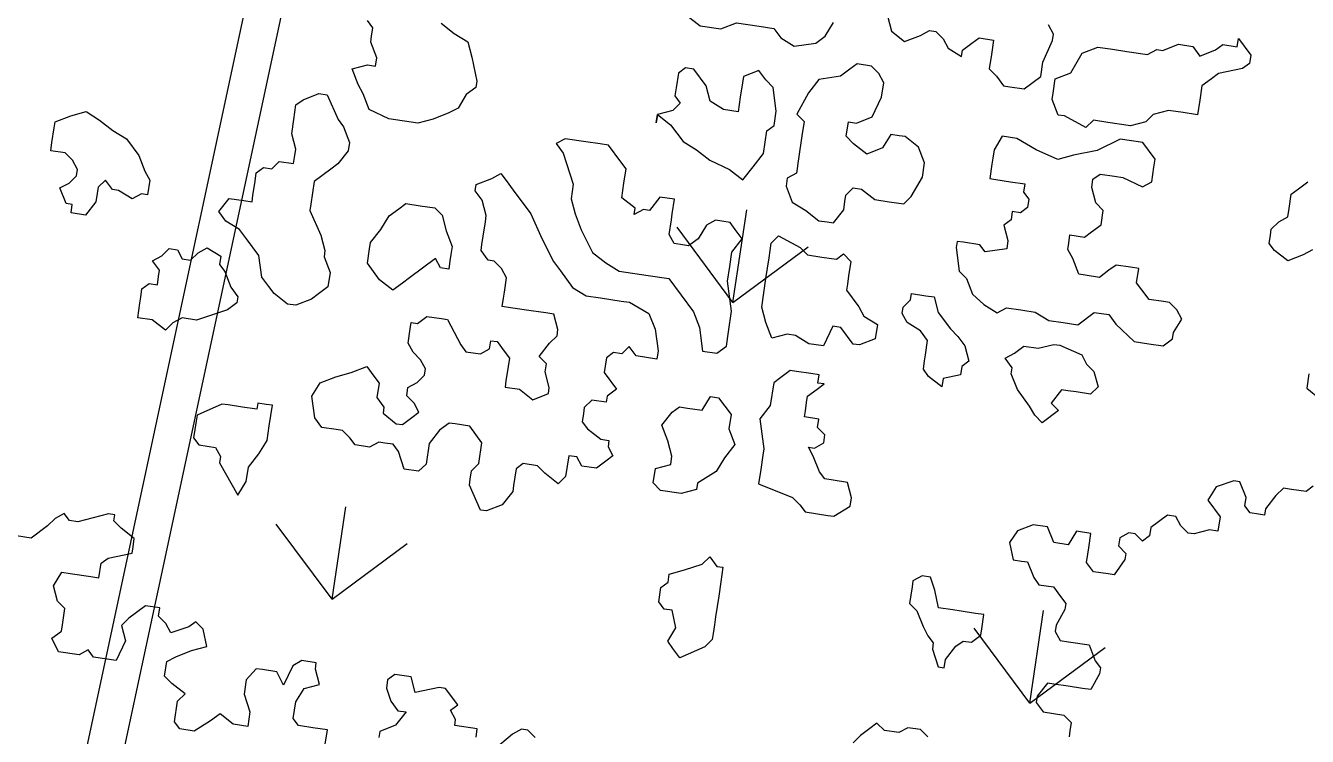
# Model space of a CAD drawing. Header units: millimetres. Extents: x 338 to 506, y 179 to 335.
# Drawn here: x 374.03 to 379.25, y 319.36 to 322.25 of the extents above; entities that cross this region are included whole.
import ezdxf

# ---------------------------------------------------------------- set-up
doc = ezdxf.new("R2010")
doc.units = ezdxf.units.MM
for name, color, linetype in [('ANDEN', 251, 'Continuous'), ('ARBOL-TOP', 3, 'Continuous'), ('MUROS', 32, 'Continuous')]:
    doc.layers.add(name, color=color, linetype=linetype)

# ---------------------------------------------------------------- blocks, each defined once
blk = doc.blocks.new('*U887')
at = {"layer": 'ANDEN', "linetype": 'Continuous', "extrusion": (0, 0, -1)}
for points in [[(-139.8345, 133.6332), (-140.5344, 78.5683), (-139.8345, 78.5683)], [(-139.8345, 133.6332), (-140.5344, 133.6332), (-140.5344, 78.5683)]]:
    blk.add_solid(points, dxfattribs=at)
blk = doc.blocks.new('*X960')
at = {"color": 0}
for p, q in [((134.0549, 130.6383), (134.3243, 130.9077)), ((134.0549, 130.6383), (134.3243, 130.3689)), ((134.0549, 130.6383), (134.4359, 130.6383)), ((135.4917, 129.2014), (135.7611, 129.4709)), ((135.4917, 129.2014), (135.7611, 128.932)), ((135.4917, 129.2014), (135.8727, 129.2014)), ((134.0549, 127.7646), (134.3243, 128.034)), ((134.0549, 127.7646), (134.3243, 127.4952)), ((134.0549, 127.7646), (134.4359, 127.7646))]:
    blk.add_line(p, q, dxfattribs=at)
blk = doc.blocks.new('ARBOLITO')
at = {"linetype": 'ByBlock'}
for points in [[(463.2458, 68.7953), (463.2458, 68.7808), (463.2603, 68.7724)], [(463.2665, 68.6852), (463.2603, 68.6789), (463.2458, 68.6789), (463.2375, 68.6789), (463.2312, 68.6706), (463.2229, 68.6561), (463.2229, 68.6498), (463.2167, 68.6498), (463.2084, 68.6498), (463.2021, 68.6561), (463.2021, 68.6644), (463.1938, 68.6789), (463.1876, 68.6789), (463.171, 68.6706), (463.1647, 68.6561), (463.1793, 68.6415), (463.1793, 68.627), (463.171, 68.627), (463.1564, 68.6208), (463.1502, 68.6208), (463.1419, 68.627), (463.1356, 68.6353), (463.1273, 68.6353), (463.1128, 68.6208), (463.1128, 68.6124), (463.1065, 68.6062), (463.0982, 68.6124), (463.092, 68.6124), (463.0837, 68.6062), (463.0837, 68.5979), (463.092, 68.5917), (463.092, 68.5854), (463.0837, 68.5688), (463.0775, 68.5688), (463.0629, 68.5688), (463.0546, 68.5771), (463.0546, 68.5854), (463.0546, 68.5917), (463.0546, 68.6062), (463.0401, 68.6062), (463.0338, 68.5917), (463.0193, 68.5917), (463.011, 68.6062), (462.9964, 68.6062), (462.9819, 68.5979), (462.9756, 68.5854), (462.9819, 68.5688), (462.9902, 68.5688), (462.9964, 68.5688), (463.0047, 68.5543), (463.011, 68.548), (463.0255, 68.548), (463.0338, 68.5397), (463.0401, 68.5335), (463.0401, 68.5273), (463.0338, 68.5106), (463.0338, 68.5044), (463.0401, 68.4961), (463.0484, 68.4961), (463.0691, 68.4961), (463.0775, 68.4815), (463.0837, 68.4753), (463.0837, 68.4691), (463.0775, 68.4524), (463.0691, 68.4524), (463.0546, 68.4524), (463.0401, 68.4524), (463.0338, 68.4524), (463.0255, 68.4379), (463.0255, 68.4317), (463.0338, 68.4234), (463.0546, 68.4234), (463.0629, 68.4171), (463.0629, 68.4088), (463.0629, 68.4026)], [(462.9237, 68.3818), (462.9154, 68.388), (462.9029, 68.388), (462.8946, 68.3818), (462.8801, 68.3818), (462.8717, 68.388), (462.8655, 68.3818), (462.8572, 68.3735), (462.851, 68.3652)], [(462.5372, 68.3236), (462.5289, 68.3299), (462.5227, 68.3299), (462.5143, 68.3236), (462.4998, 68.307)], [(462.479, 68.3153), (462.479, 68.3236), (462.4562, 68.3236), (462.4562, 68.3299), (462.4499, 68.3382), (462.4562, 68.3444), (462.4416, 68.3589), (462.4354, 68.3589), (462.4125, 68.3506), (462.4063, 68.3652), (462.3897, 68.3652), (462.3834, 68.3589), (462.3834, 68.3506), (462.3897, 68.3382), (462.398, 68.3299), (462.4063, 68.3299), (462.398, 68.3153), (462.3834, 68.307), (462.3834, 68.3008)], [(462.3315, 68.2862), (462.3315, 68.3008), (462.3169, 68.3008), (462.3024, 68.3008), (462.2962, 68.307), (462.2962, 68.3153), (462.2962, 68.3236), (462.3024, 68.3382), (462.3169, 68.3444), (462.3107, 68.3589), (462.3107, 68.3652), (462.2962, 68.3652), (462.2879, 68.3589), (462.2816, 68.3382), (462.2733, 68.3506), (462.2588, 68.3506), (462.2525, 68.3506), (462.2442, 68.3382), (462.2442, 68.3236), (462.2525, 68.307), (462.2525, 68.2925), (462.238, 68.2925), (462.2234, 68.3008), (462.2151, 68.2925), (462.2006, 68.28), (462.186, 68.28), (462.1798, 68.2862), (462.1798, 68.307), (462.186, 68.3153), (462.1715, 68.3236), (462.1632, 68.3299), (462.1632, 68.3444), (462.1715, 68.3506), (462.186, 68.3589), (462.2006, 68.3652), (462.1944, 68.3818), (462.186, 68.388), (462.1798, 68.3818), (462.1632, 68.3735), (462.1569, 68.3818), (462.1486, 68.388), (462.1486, 68.3963), (462.1341, 68.3963), (462.1195, 68.3818), (462.1133, 68.3735), (462.1195, 68.3589), (462.1133, 68.3382), (462.0905, 68.3382), (462.0842, 68.3444), (462.0759, 68.3382), (462.0551, 68.3382), (462.0468, 68.3506), (462.0551, 68.3589), (462.0551, 68.3652), (462.0551, 68.3818), (462.0468, 68.388), (462.0406, 68.4026), (462.0468, 68.4171), (462.0551, 68.4171), (462.0759, 68.4171), (462.0842, 68.4171), (462.0842, 68.4317), (462.0905, 68.4379), (462.1133, 68.4462), (462.1133, 68.4524), (462.1133, 68.4608), (462.0988, 68.4691), (462.0905, 68.4753), (462.0905, 68.4815), (462.0842, 68.4815), (462.0697, 68.4753), (462.0551, 68.4691), (462.0468, 68.4691), (462.0406, 68.4753), (462.0323, 68.4691), (462.026, 68.4608), (462.0115, 68.4462), (461.997, 68.4462)], [(463.2458, 68.7953), (463.2458, 68.7808), (463.2603, 68.7724)], [(463.2665, 68.6852), (463.2603, 68.6789), (463.2458, 68.6789), (463.2375, 68.6789), (463.2312, 68.6706), (463.2229, 68.6561), (463.2229, 68.6498), (463.2167, 68.6498), (463.2084, 68.6498), (463.2021, 68.6561), (463.2021, 68.6644), (463.1938, 68.6789), (463.1876, 68.6789), (463.171, 68.6706), (463.1647, 68.6561), (463.1793, 68.6415), (463.1793, 68.627), (463.171, 68.627), (463.1564, 68.6208), (463.1502, 68.6208), (463.1419, 68.627), (463.1356, 68.6353), (463.1273, 68.6353), (463.1128, 68.6208), (463.1128, 68.6124), (463.1065, 68.6062), (463.0982, 68.6124), (463.092, 68.6124), (463.0837, 68.6062), (463.0837, 68.5979), (463.092, 68.5917), (463.092, 68.5854), (463.0837, 68.5688), (463.0775, 68.5688), (463.0629, 68.5688), (463.0546, 68.5771), (463.0546, 68.5854), (463.0546, 68.5917), (463.0546, 68.6062), (463.0401, 68.6062), (463.0338, 68.5917), (463.0193, 68.5917), (463.011, 68.6062), (462.9964, 68.6062), (462.9819, 68.5979), (462.9756, 68.5854), (462.9819, 68.5688), (462.9902, 68.5688), (462.9964, 68.5688), (463.0047, 68.5543), (463.011, 68.548), (463.0255, 68.548), (463.0338, 68.5397), (463.0401, 68.5335), (463.0401, 68.5273), (463.0338, 68.5106), (463.0338, 68.5044), (463.0401, 68.4961), (463.0484, 68.4961), (463.0691, 68.4961), (463.0775, 68.4815), (463.0837, 68.4753), (463.0837, 68.4691), (463.0775, 68.4524), (463.0691, 68.4524), (463.0546, 68.4524), (463.0401, 68.4524), (463.0338, 68.4524), (463.0255, 68.4379), (463.0255, 68.4317), (463.0338, 68.4234), (463.0546, 68.4234), (463.0629, 68.4171), (463.0629, 68.4088), (463.0629, 68.4026)], [(462.9237, 68.3818), (462.9154, 68.388), (462.9029, 68.388), (462.8946, 68.3818), (462.8801, 68.3818), (462.8717, 68.388), (462.8655, 68.3818), (462.8572, 68.3735), (462.851, 68.3652)], [(462.5372, 68.3236), (462.5289, 68.3299), (462.5227, 68.3299), (462.5143, 68.3236), (462.4998, 68.307)], [(462.479, 68.3153), (462.479, 68.3236), (462.4562, 68.3236), (462.4562, 68.3299), (462.4499, 68.3382), (462.4562, 68.3444), (462.4416, 68.3589), (462.4354, 68.3589), (462.4125, 68.3506), (462.4063, 68.3652), (462.3897, 68.3652), (462.3834, 68.3589), (462.3834, 68.3506), (462.3897, 68.3382), (462.398, 68.3299), (462.4063, 68.3299), (462.398, 68.3153), (462.3834, 68.307), (462.3834, 68.3008)], [(462.3315, 68.2862), (462.3315, 68.3008), (462.3169, 68.3008), (462.3024, 68.3008), (462.2962, 68.307), (462.2962, 68.3153), (462.2962, 68.3236), (462.3024, 68.3382), (462.3169, 68.3444), (462.3107, 68.3589), (462.3107, 68.3652), (462.2962, 68.3652), (462.2879, 68.3589), (462.2816, 68.3382), (462.2733, 68.3506), (462.2588, 68.3506), (462.2525, 68.3506), (462.2442, 68.3382), (462.2442, 68.3236), (462.2525, 68.307), (462.2525, 68.2925), (462.238, 68.2925), (462.2234, 68.3008), (462.2151, 68.2925), (462.2006, 68.28), (462.186, 68.28), (462.1798, 68.2862), (462.1798, 68.307), (462.186, 68.3153), (462.1715, 68.3236), (462.1632, 68.3299), (462.1632, 68.3444), (462.1715, 68.3506), (462.186, 68.3589), (462.2006, 68.3652), (462.1944, 68.3818), (462.186, 68.388), (462.1798, 68.3818), (462.1632, 68.3735), (462.1569, 68.3818), (462.1486, 68.388), (462.1486, 68.3963), (462.1341, 68.3963), (462.1195, 68.3818), (462.1133, 68.3735), (462.1195, 68.3589), (462.1133, 68.3382), (462.0905, 68.3382), (462.0842, 68.3444), (462.0759, 68.3382), (462.0551, 68.3382), (462.0468, 68.3506), (462.0551, 68.3589), (462.0551, 68.3652), (462.0551, 68.3818), (462.0468, 68.388), (462.0406, 68.4026), (462.0468, 68.4171), (462.0551, 68.4171), (462.0759, 68.4171), (462.0842, 68.4171), (462.0842, 68.4317), (462.0905, 68.4379), (462.1133, 68.4462), (462.1133, 68.4524), (462.1133, 68.4608), (462.0988, 68.4691), (462.0905, 68.4753), (462.0905, 68.4815), (462.0842, 68.4815), (462.0697, 68.4753), (462.0551, 68.4691), (462.0468, 68.4691), (462.0406, 68.4753), (462.0323, 68.4691), (462.026, 68.4608), (462.0115, 68.4462), (461.997, 68.4462)], [(462.5808, 69.0571), (462.5954, 69.0488), (462.6162, 69.0488), (462.6307, 69.0571), (462.6536, 69.0571), (462.6681, 69.0571), (462.6764, 69.0488), (462.691, 69.0426), (462.7117, 69.0488), (462.7201, 69.0571), (462.7263, 69.0717)], [(462.7782, 69.0862), (462.7845, 69.0717), (462.799, 69.0633), (462.8136, 69.0717), (462.8219, 69.0779), (462.8281, 69.0779), (462.8364, 69.0717), (462.8427, 69.0633), (462.8572, 69.0571), (462.8572, 69.0633), (462.8655, 69.0717), (462.8717, 69.0779), (462.8863, 69.0779), (462.8863, 69.0633), (462.8863, 69.0488), (462.8946, 69.0426), (462.9029, 69.0343), (462.9091, 69.0343), (462.9237, 69.0343), (462.9382, 69.0488), (462.9382, 69.0633), (462.9445, 69.0862), (462.9445, 69.0924), (462.9382, 69.1008)], [(462.5808, 69.0571), (462.5954, 69.0488), (462.6162, 69.0488), (462.6307, 69.0571), (462.6536, 69.0571), (462.6681, 69.0571), (462.6764, 69.0488), (462.691, 69.0426), (462.7117, 69.0488), (462.7201, 69.0571), (462.7263, 69.0717)], [(462.7782, 69.0862), (462.7845, 69.0717), (462.799, 69.0633), (462.8136, 69.0717), (462.8219, 69.0779), (462.8281, 69.0779), (462.8364, 69.0717), (462.8427, 69.0633), (462.8572, 69.0571), (462.8572, 69.0633), (462.8655, 69.0717), (462.8717, 69.0779), (462.8863, 69.0779), (462.8863, 69.0633), (462.8863, 69.0488), (462.8946, 69.0426), (462.9029, 69.0343), (462.9091, 69.0343), (462.9237, 69.0343), (462.9382, 69.0488), (462.9382, 69.0633), (462.9445, 69.0862), (462.9445, 69.0924), (462.9382, 69.1008)], [(462.9611, 69.0135), (462.9528, 69.028), (462.9528, 69.0343), (462.9528, 69.0488), (462.9673, 69.0571), (462.9756, 69.0779), (462.9902, 69.0862), (463.0047, 69.0862), (463.0193, 69.0862), (463.0401, 69.0862), (463.0484, 69.0924), (463.0546, 69.0924), (463.0691, 69.1008), (463.0837, 69.1008), (463.092, 69.0924), (463.1065, 69.1008), (463.1128, 69.107), (463.1273, 69.107), (463.1273, 69.1153), (463.1419, 69.1008), (463.1419, 69.0924), (463.1356, 69.0862), (463.1128, 69.0779), (463.1065, 69.0717), (463.0982, 69.0633), (463.0982, 69.0488), (463.0982, 69.0343), (463.0837, 69.0343), (463.0691, 69.0343), (463.0546, 69.028), (463.0484, 69.0197), (463.0338, 69.0135), (463.011, 69.0135), (462.9964, 69.0135), (462.9902, 69.0052), (462.9673, 69.0135), (462.9611, 69.0135), (462.9611, 69.0135)], [(462.9611, 69.0135), (462.9528, 69.028), (462.9528, 69.0343), (462.9528, 69.0488), (462.9673, 69.0571), (462.9756, 69.0779), (462.9902, 69.0862), (463.0047, 69.0862), (463.0193, 69.0862), (463.0401, 69.0862), (463.0484, 69.0924), (463.0546, 69.0924), (463.0691, 69.1008), (463.0837, 69.1008), (463.092, 69.0924), (463.1065, 69.1008), (463.1128, 69.107), (463.1273, 69.107), (463.1273, 69.1153), (463.1419, 69.1008), (463.1419, 69.0924), (463.1356, 69.0862), (463.1128, 69.0779), (463.1065, 69.0717), (463.0982, 69.0633), (463.0982, 69.0488), (463.0982, 69.0343), (463.0837, 69.0343), (463.0691, 69.0343), (463.0546, 69.028), (463.0484, 69.0197), (463.0338, 69.0135), (463.011, 69.0135), (462.9964, 69.0135), (462.9902, 69.0052), (462.9673, 69.0135), (462.9611, 69.0135)], [(462.2733, 68.9324), (462.2671, 68.9408), (462.2588, 68.9553), (462.2733, 68.9615), (462.2816, 68.9615), (462.2816, 68.9698), (462.2733, 68.9844), (462.2733, 68.9906), (462.2733, 68.9989), (462.2671, 69.0052)], [(462.3398, 69.0135), (462.3543, 69.0052), (462.3689, 68.9989), (462.3751, 68.9844), (462.3834, 68.9615), (462.3834, 68.9553), (462.3751, 68.947), (462.3689, 68.9324), (462.3606, 68.9262), (462.346, 68.9179), (462.3315, 68.9117), (462.3024, 68.9117), (462.2816, 68.9179), (462.2733, 68.9324), (462.2733, 68.9324)], [(462.2733, 68.9324), (462.2671, 68.9408), (462.2588, 68.9553), (462.2733, 68.9615), (462.2816, 68.9615), (462.2816, 68.9698), (462.2733, 68.9844), (462.2733, 68.9906), (462.2733, 68.9989), (462.2671, 69.0052)], [(462.3398, 69.0135), (462.3543, 69.0052), (462.3689, 68.9989), (462.3751, 68.9844), (462.3834, 68.9615), (462.3834, 68.9553), (462.3751, 68.947), (462.3689, 68.9324), (462.3606, 68.9262), (462.346, 68.9179), (462.3315, 68.9117), (462.3024, 68.9117), (462.2816, 68.9179), (462.2733, 68.9324)], [(462.7034, 68.9034), (462.7117, 68.8888), (462.7263, 68.8826), (462.7408, 68.8743), (462.7491, 68.8743), (462.7554, 68.8743), (462.7637, 68.8888), (462.7637, 68.8971), (462.7637, 68.9034), (462.7699, 68.9117), (462.7782, 68.9117), (462.7928, 68.9034), (462.8073, 68.9034), (462.8219, 68.9034), (462.8281, 68.9117), (462.8364, 68.9324), (462.8364, 68.947), (462.8281, 68.9615), (462.8136, 68.9698), (462.8073, 68.9698), (462.799, 68.9698), (462.7928, 68.9553), (462.7782, 68.947), (462.7637, 68.9553), (462.7554, 68.9615), (462.7554, 68.9761), (462.7637, 68.9761), (462.7782, 68.9844), (462.7845, 69.0052), (462.7845, 69.0197), (462.7782, 69.028), (462.7699, 69.0343), (462.7554, 69.0343), (462.7491, 69.028), (462.7408, 69.0197), (462.7201, 69.0135), (462.7117, 68.9989), (462.7034, 68.9761), (462.7117, 68.9698), (462.7117, 68.9553), (462.7117, 68.9324), (462.7117, 68.9179), (462.7034, 68.9117), (462.7034, 68.9034), (462.7034, 68.9034)], [(462.7034, 68.9034), (462.7117, 68.8888), (462.7263, 68.8826), (462.7408, 68.8743), (462.7491, 68.8743), (462.7554, 68.8743), (462.7637, 68.8888), (462.7637, 68.8971), (462.7637, 68.9034), (462.7699, 68.9117), (462.7782, 68.9117), (462.7928, 68.9034), (462.8073, 68.9034), (462.8219, 68.9034), (462.8281, 68.9117), (462.8364, 68.9324), (462.8364, 68.947), (462.8281, 68.9615), (462.8136, 68.9698), (462.8073, 68.9698), (462.799, 68.9698), (462.7928, 68.9553), (462.7782, 68.947), (462.7637, 68.9553), (462.7554, 68.9615), (462.7554, 68.9761), (462.7637, 68.9761), (462.7782, 68.9844), (462.7845, 69.0052), (462.7845, 69.0197), (462.7782, 69.028), (462.7699, 69.0343), (462.7554, 69.0343), (462.7491, 69.028), (462.7408, 69.0197), (462.7201, 69.0135), (462.7117, 68.9989), (462.7034, 68.9761), (462.7117, 68.9698), (462.7117, 68.9553), (462.7117, 68.9324), (462.7117, 68.9179), (462.7034, 68.9117), (462.7034, 68.9034)], [(462.5663, 68.9553), (462.5808, 68.947), (462.5954, 68.9324), (462.6099, 68.9262), (462.6245, 68.9179), (462.6453, 68.9117), (462.6598, 68.9034), (462.6681, 68.9179), (462.6764, 68.9324), (462.6764, 68.9553), (462.6827, 68.9615), (462.6827, 68.9761), (462.6764, 68.9989), (462.6681, 69.0052), (462.6598, 69.0135), (462.6453, 69.0052), (462.6453, 68.9989), (462.6453, 68.9844), (462.6453, 68.9698), (462.6307, 68.9698), (462.6162, 68.9761), (462.6099, 68.9906), (462.5954, 69.0052), (462.5871, 69.0052), (462.5808, 68.9989), (462.5808, 68.9844), (462.5808, 68.9761), (462.5871, 68.9698), (462.5808, 68.9615), (462.5663, 68.9553), (462.5663, 68.947), (462.5663, 68.9553), (462.5663, 68.9553)], [(462.5663, 68.9553), (462.5808, 68.947), (462.5954, 68.9324), (462.6099, 68.9262), (462.6245, 68.9179), (462.6453, 68.9117), (462.6598, 68.9034), (462.6681, 68.9179), (462.6764, 68.9324), (462.6764, 68.9553), (462.6827, 68.9615), (462.6827, 68.9761), (462.6764, 68.9989), (462.6681, 69.0052), (462.6598, 69.0135), (462.6453, 69.0052), (462.6453, 68.9989), (462.6453, 68.9844), (462.6453, 68.9698), (462.6307, 68.9698), (462.6162, 68.9761), (462.6099, 68.9906), (462.5954, 69.0052), (462.5871, 69.0052), (462.5808, 68.9989), (462.5808, 68.9844), (462.5808, 68.9761), (462.5871, 68.9698), (462.5808, 68.9615), (462.5663, 68.9553), (462.5663, 68.947), (462.5663, 68.9553)], [(462.9091, 68.868), (462.9029, 68.8743), (462.8863, 68.8743), (462.8801, 68.8743), (462.8801, 68.868), (462.8863, 68.8452), (462.8946, 68.8389), (462.9029, 68.8244), (462.9154, 68.8161), (462.9299, 68.8098), (462.9382, 68.8161), (462.9528, 68.8161), (462.9673, 68.8161), (462.9819, 68.8098), (462.9964, 68.8098), (463.011, 68.8098), (463.0255, 68.8244), (463.0401, 68.8244), (463.0484, 68.8161), (463.0691, 68.8015), (463.0837, 68.8015), (463.0982, 68.8015), (463.1065, 68.8098), (463.1065, 68.8161), (463.1128, 68.8306), (463.1065, 68.8389), (463.0982, 68.8452), (463.092, 68.8452), (463.0775, 68.8452), (463.0691, 68.8535), (463.0629, 68.8597), (463.0629, 68.8743), (463.0546, 68.8743), (463.0401, 68.8743), (463.0338, 68.868), (463.0255, 68.8597), (463.011, 68.8597), (463.0047, 68.8597), (462.9964, 68.8743), (462.9902, 68.8826), (462.9902, 68.8888), (462.9902, 68.8971), (463.0047, 68.8971), (463.011, 68.9034), (463.0193, 68.9117), (463.0193, 68.9262), (463.011, 68.9324), (463.0047, 68.947), (463.0047, 68.9553), (463.011, 68.9615), (463.0255, 68.9615), (463.0338, 68.9615), (463.0546, 68.9553), (463.0629, 68.9615), (463.0629, 68.9761), (463.0629, 68.9844), (463.0484, 68.9989), (463.0255, 68.9989), (463.0047, 68.9844), (462.9819, 68.9761), (462.9673, 68.9698), (462.9445, 68.9761), (462.9237, 68.9844), (462.9091, 68.9844), (462.9029, 68.9698), (462.9029, 68.9615), (462.9029, 68.9553), (462.9029, 68.9408), (462.9091, 68.9408), (462.9237, 68.9408), (462.9382, 68.9408), (462.9382, 68.9324), (462.9445, 68.9262), (462.9445, 68.9179), (462.9382, 68.9117), (462.9299, 68.9117), (462.9299, 68.9034), (462.9237, 68.8971), (462.9299, 68.8826), (462.9299, 68.8743), (462.9091, 68.868), (462.9091, 68.868)], [(462.9091, 68.868), (462.9029, 68.8743), (462.8863, 68.8743), (462.8801, 68.8743), (462.8801, 68.868), (462.8863, 68.8452), (462.8946, 68.8389), (462.9029, 68.8244), (462.9154, 68.8161), (462.9299, 68.8098), (462.9382, 68.8161), (462.9528, 68.8161), (462.9673, 68.8161), (462.9819, 68.8098), (462.9964, 68.8098), (463.011, 68.8098), (463.0255, 68.8244), (463.0401, 68.8244), (463.0484, 68.8161), (463.0691, 68.8015), (463.0837, 68.8015), (463.0982, 68.8015), (463.1065, 68.8098), (463.1065, 68.8161), (463.1128, 68.8306), (463.1065, 68.8389), (463.0982, 68.8452), (463.092, 68.8452), (463.0775, 68.8452), (463.0691, 68.8535), (463.0629, 68.8597), (463.0629, 68.8743), (463.0546, 68.8743), (463.0401, 68.8743), (463.0338, 68.868), (463.0255, 68.8597), (463.011, 68.8597), (463.0047, 68.8597), (462.9964, 68.8743), (462.9902, 68.8826), (462.9902, 68.8888), (462.9902, 68.8971), (463.0047, 68.8971), (463.011, 68.9034), (463.0193, 68.9117), (463.0193, 68.9262), (463.011, 68.9324), (463.0047, 68.947), (463.0047, 68.9553), (463.011, 68.9615), (463.0255, 68.9615), (463.0338, 68.9615), (463.0546, 68.9553), (463.0629, 68.9615), (463.0629, 68.9761), (463.0629, 68.9844), (463.0484, 68.9989), (463.0255, 68.9989), (463.0047, 68.9844), (462.9819, 68.9761), (462.9673, 68.9698), (462.9445, 68.9761), (462.9237, 68.9844), (462.9091, 68.9844), (462.9029, 68.9698), (462.9029, 68.9615), (462.9029, 68.9553), (462.9029, 68.9408), (462.9091, 68.9408), (462.9237, 68.9408), (462.9382, 68.9408), (462.9382, 68.9324), (462.9445, 68.9262), (462.9445, 68.9179), (462.9382, 68.9117), (462.9299, 68.9117), (462.9299, 68.9034), (462.9237, 68.8971), (462.9299, 68.8826), (462.9299, 68.8743), (462.9091, 68.868)], [(463.2312, 68.9179), (463.2229, 68.9117), (463.2084, 68.9034), (463.1938, 68.9117), (463.1876, 68.9179), (463.1876, 68.9262), (463.1876, 68.9324), (463.1938, 68.9408), (463.2021, 68.947), (463.2021, 68.9553), (463.2021, 68.9698), (463.2084, 68.9761), (463.2167, 68.9844)], [(463.2312, 68.9179), (463.2229, 68.9117), (463.2084, 68.9034), (463.1938, 68.9117), (463.1876, 68.9179), (463.1876, 68.9262), (463.1876, 68.9324), (463.1938, 68.9408), (463.2021, 68.947), (463.2021, 68.9553), (463.2021, 68.9698), (463.2084, 68.9761), (463.2167, 68.9844)], [(462.2297, 68.7143), (462.2151, 68.7226), (462.2089, 68.7288), (462.2006, 68.7371), (462.1944, 68.7579), (462.1798, 68.7724), (462.1715, 68.7808), (462.1569, 68.787), (462.1486, 68.7953), (462.1569, 68.8098), (462.1715, 68.8098), (462.1798, 68.8098), (462.1798, 68.8161), (462.1798, 68.8306), (462.1798, 68.8389), (462.186, 68.8452), (462.1944, 68.8452), (462.2006, 68.8535), (462.2151, 68.8535), (462.2151, 68.8597), (462.2151, 68.868), (462.2089, 68.8826), (462.2089, 68.8971), (462.2089, 68.9117), (462.2151, 68.9179), (462.2297, 68.9262), (462.238, 68.9262), (462.2525, 68.9034), (462.2588, 68.8971), (462.2671, 68.8826), (462.2671, 68.8743), (462.2588, 68.8597), (462.2525, 68.8535), (462.238, 68.8389), (462.238, 68.8161), (462.238, 68.8098), (462.2525, 68.787), (462.2588, 68.7724), (462.2588, 68.7662), (462.2671, 68.7517), (462.2671, 68.7371), (462.2588, 68.7288), (462.2525, 68.7226), (462.238, 68.7143), (462.2297, 68.7143), (462.2297, 68.7143)], [(462.2297, 68.7143), (462.2151, 68.7226), (462.2089, 68.7288), (462.2006, 68.7371), (462.1944, 68.7579), (462.1798, 68.7724), (462.1715, 68.7808), (462.1569, 68.787), (462.1486, 68.7953), (462.1569, 68.8098), (462.1715, 68.8098), (462.1798, 68.8098), (462.1798, 68.8161), (462.1798, 68.8306), (462.1798, 68.8389), (462.186, 68.8452), (462.1944, 68.8452), (462.2006, 68.8535), (462.2151, 68.8535), (462.2151, 68.8597), (462.2151, 68.868), (462.2089, 68.8826), (462.2089, 68.8971), (462.2089, 68.9117), (462.2151, 68.9179), (462.2297, 68.9262), (462.238, 68.9262), (462.2525, 68.9034), (462.2588, 68.8971), (462.2671, 68.8826), (462.2671, 68.8743), (462.2588, 68.8597), (462.2525, 68.8535), (462.238, 68.8389), (462.238, 68.8161), (462.238, 68.8098), (462.2525, 68.787), (462.2588, 68.7724), (462.2588, 68.7662), (462.2671, 68.7517), (462.2671, 68.7371), (462.2588, 68.7288), (462.2525, 68.7226), (462.238, 68.7143), (462.2297, 68.7143)], [(462.4707, 68.9117), (462.479, 68.9034), (462.4936, 68.8743), (462.4936, 68.8597), (462.4998, 68.8452), (462.5081, 68.8306), (462.5227, 68.8098), (462.5372, 68.8015), (462.5517, 68.7953), (462.5808, 68.7953), (462.6016, 68.7953), (462.6162, 68.7808), (462.6307, 68.7662), (462.639, 68.7517), (462.6453, 68.7288), (462.6598, 68.7288), (462.6681, 68.7371), (462.6681, 68.7517), (462.6681, 68.7724), (462.6598, 68.8015), (462.6598, 68.8161), (462.6598, 68.8306), (462.6681, 68.8452), (462.6598, 68.8535), (462.6536, 68.8597), (462.6453, 68.8597), (462.639, 68.8597), (462.6307, 68.8535), (462.6245, 68.8389), (462.6162, 68.8306), (462.6099, 68.8306), (462.6016, 68.8306), (462.5954, 68.8389), (462.5954, 68.8535), (462.5954, 68.8597), (462.5954, 68.8743), (462.5808, 68.8743), (462.5725, 68.8597), (462.5663, 68.8597), (462.558, 68.8535), (462.558, 68.8597), (462.5434, 68.868), (462.5434, 68.8826), (462.5434, 68.8971), (462.5372, 68.9034), (462.5227, 68.9179), (462.5143, 68.9179), (462.4998, 68.9179), (462.479, 68.9179), (462.4707, 68.9117), (462.4707, 68.9117)], [(462.4707, 68.9117), (462.479, 68.9034), (462.4936, 68.8743), (462.4936, 68.8597), (462.4998, 68.8452), (462.5081, 68.8306), (462.5227, 68.8098), (462.5372, 68.8015), (462.5517, 68.7953), (462.5808, 68.7953), (462.6016, 68.7953), (462.6162, 68.7808), (462.6307, 68.7662), (462.639, 68.7517), (462.6453, 68.7288), (462.6598, 68.7288), (462.6681, 68.7371), (462.6681, 68.7517), (462.6681, 68.7724), (462.6598, 68.8015), (462.6598, 68.8161), (462.6598, 68.8306), (462.6681, 68.8452), (462.6598, 68.8535), (462.6536, 68.8597), (462.6453, 68.8597), (462.639, 68.8597), (462.6307, 68.8535), (462.6245, 68.8389), (462.6162, 68.8306), (462.6099, 68.8306), (462.6016, 68.8306), (462.5954, 68.8389), (462.5954, 68.8535), (462.5954, 68.8597), (462.5954, 68.8743), (462.5808, 68.8743), (462.5725, 68.8597), (462.5663, 68.8597), (462.558, 68.8535), (462.558, 68.8597), (462.5434, 68.868), (462.5434, 68.8826), (462.5434, 68.8971), (462.5372, 68.9034), (462.5227, 68.9179), (462.5143, 68.9179), (462.4998, 68.9179), (462.479, 68.9179), (462.4707, 68.9117)], [(462.0032, 68.7808), (461.997, 68.7808), (461.9886, 68.7953), (461.997, 68.8015), (462.0032, 68.8098), (462.0032, 68.8161), (461.997, 68.8244), (461.9886, 68.8306), (461.9741, 68.8306), (461.9741, 68.8389), (461.9741, 68.8535), (461.9741, 68.8597), (461.9886, 68.868), (462.0032, 68.8743), (462.0177, 68.868), (462.0323, 68.8597), (462.0468, 68.8535), (462.0614, 68.8389), (462.0697, 68.8244), (462.0759, 68.8161), (462.0759, 68.8015), (462.0697, 68.8015), (462.0614, 68.7953), (462.0468, 68.8015), (462.0406, 68.8015), (462.0323, 68.8098), (462.026, 68.8015), (462.026, 68.7953), (462.026, 68.787), (462.0177, 68.7724), (462.0032, 68.7724), (462.0032, 68.7808), (462.0032, 68.7808)], [(462.0032, 68.7808), (461.997, 68.7808), (461.9886, 68.7953), (461.997, 68.8015), (462.0032, 68.8098), (462.0032, 68.8161), (461.997, 68.8244), (461.9886, 68.8306), (461.9741, 68.8306), (461.9741, 68.8389), (461.9741, 68.8535), (461.9741, 68.8597), (461.9886, 68.868), (462.0032, 68.8743), (462.0177, 68.868), (462.0323, 68.8597), (462.0468, 68.8535), (462.0614, 68.8389), (462.0697, 68.8244), (462.0759, 68.8161), (462.0759, 68.8015), (462.0697, 68.8015), (462.0614, 68.7953), (462.0468, 68.8015), (462.0406, 68.8015), (462.0323, 68.8098), (462.026, 68.8015), (462.026, 68.7953), (462.026, 68.787), (462.0177, 68.7724), (462.0032, 68.7724), (462.0032, 68.7808)], [(462.2671, 68.627), (462.2733, 68.6415), (462.2879, 68.6498), (462.3024, 68.6561), (462.3169, 68.6644), (462.3253, 68.6561), (462.3315, 68.6498), (462.3315, 68.6353), (462.3398, 68.627), (462.3398, 68.6208), (462.3543, 68.6124), (462.3606, 68.6124), (462.3689, 68.6208), (462.3751, 68.627), (462.3689, 68.6353), (462.3606, 68.6415), (462.3606, 68.6498), (462.3689, 68.6561), (462.3751, 68.6644), (462.3751, 68.6706), (462.3689, 68.6789), (462.3606, 68.6852), (462.3543, 68.6935), (462.3543, 68.708), (462.3543, 68.7143), (462.3606, 68.7143), (462.3689, 68.7226), (462.3834, 68.7226), (462.3897, 68.7226), (462.4063, 68.6997), (462.4125, 68.6935), (462.4271, 68.6935), (462.4354, 68.6997), (462.4354, 68.708), (462.4416, 68.708), (462.4499, 68.6997), (462.4562, 68.6935), (462.4562, 68.6852), (462.4562, 68.6706), (462.4562, 68.6644), (462.4707, 68.6644), (462.4853, 68.6561), (462.4998, 68.6644), (462.4998, 68.6706), (462.4936, 68.6852), (462.4936, 68.6935), (462.4853, 68.6997), (462.4936, 68.7143), (462.4998, 68.7226), (462.4998, 68.7288), (462.4936, 68.7434), (462.4853, 68.7434), (462.4707, 68.7434), (462.4499, 68.7434), (462.4416, 68.7434), (462.4416, 68.7517), (462.4416, 68.7579), (462.4416, 68.7724), (462.4354, 68.7808), (462.4271, 68.787), (462.4208, 68.787), (462.4125, 68.7953), (462.4125, 68.8015), (462.4125, 68.8098), (462.4125, 68.8244), (462.4125, 68.8306), (462.4063, 68.8452), (462.398, 68.8535), (462.398, 68.8597), (462.4125, 68.868), (462.4208, 68.8743), (462.4271, 68.868), (462.4354, 68.8597), (462.4562, 68.8389), (462.4707, 68.8161), (462.4853, 68.7953), (462.4936, 68.787), (462.5081, 68.7724), (462.5227, 68.7662), (462.5372, 68.7662), (462.558, 68.7662), (462.5663, 68.7662), (462.5871, 68.7579), (462.5954, 68.7434), (462.6016, 68.7226), (462.6016, 68.7143), (462.5808, 68.7143), (462.5725, 68.7226), (462.5663, 68.7143), (462.558, 68.7143), (462.5517, 68.708), (462.5517, 68.6935), (462.5663, 68.6789), (462.558, 68.6706), (462.558, 68.6644), (462.5434, 68.6644), (462.5372, 68.6561), (462.5372, 68.6498), (462.5372, 68.6415), (462.5434, 68.6353), (462.558, 68.627), (462.5663, 68.627), (462.5663, 68.6208), (462.5725, 68.6124), (462.5663, 68.6062), (462.558, 68.5979), (462.5434, 68.5979), (462.5372, 68.6062), (462.5289, 68.6062), (462.5289, 68.5854), (462.5227, 68.5771), (462.5081, 68.5854), (462.4998, 68.5917), (462.4853, 68.5917), (462.479, 68.5854), (462.479, 68.5688), (462.479, 68.5626), (462.4707, 68.548), (462.4562, 68.5397), (462.4499, 68.5397), (462.4354, 68.5626), (462.4354, 68.5688), (462.4354, 68.5771), (462.4416, 68.5854), (462.4416, 68.6062), (462.4271, 68.6208), (462.4125, 68.6208), (462.4063, 68.6208), (462.398, 68.6124), (462.3897, 68.5979), (462.3897, 68.5771), (462.3834, 68.5688), (462.3689, 68.5688), (462.3606, 68.5854), (462.3543, 68.5917), (462.346, 68.5917), (462.3398, 68.5917), (462.3315, 68.5854), (462.3169, 68.5854), (462.3107, 68.5917), (462.3024, 68.5979), (462.2962, 68.5979), (462.2816, 68.5979), (462.2733, 68.6062), (462.2671, 68.627), (462.2671, 68.627)], [(462.2671, 68.627), (462.2733, 68.6415), (462.2879, 68.6498), (462.3024, 68.6561), (462.3169, 68.6644), (462.3253, 68.6561), (462.3315, 68.6498), (462.3315, 68.6353), (462.3398, 68.627), (462.3398, 68.6208), (462.3543, 68.6124), (462.3606, 68.6124), (462.3689, 68.6208), (462.3751, 68.627), (462.3689, 68.6353), (462.3606, 68.6415), (462.3606, 68.6498), (462.3689, 68.6561), (462.3751, 68.6644), (462.3751, 68.6706), (462.3689, 68.6789), (462.3606, 68.6852), (462.3543, 68.6935), (462.3543, 68.708), (462.3543, 68.7143), (462.3606, 68.7143), (462.3689, 68.7226), (462.3834, 68.7226), (462.3897, 68.7226), (462.4063, 68.6997), (462.4125, 68.6935), (462.4271, 68.6935), (462.4354, 68.6997), (462.4354, 68.708), (462.4416, 68.708), (462.4499, 68.6997), (462.4562, 68.6935), (462.4562, 68.6852), (462.4562, 68.6706), (462.4562, 68.6644), (462.4707, 68.6644), (462.4853, 68.6561), (462.4998, 68.6644), (462.4998, 68.6706), (462.4936, 68.6852), (462.4936, 68.6935), (462.4853, 68.6997), (462.4936, 68.7143), (462.4998, 68.7226), (462.4998, 68.7288), (462.4936, 68.7434), (462.4853, 68.7434), (462.4707, 68.7434), (462.4499, 68.7434), (462.4416, 68.7434), (462.4416, 68.7517), (462.4416, 68.7579), (462.4416, 68.7724), (462.4354, 68.7808), (462.4271, 68.787), (462.4208, 68.787), (462.4125, 68.7953), (462.4125, 68.8015), (462.4125, 68.8098), (462.4125, 68.8244), (462.4125, 68.8306), (462.4063, 68.8452), (462.398, 68.8535), (462.398, 68.8597), (462.4125, 68.868), (462.4208, 68.8743), (462.4271, 68.868), (462.4354, 68.8597), (462.4562, 68.8389), (462.4707, 68.8161), (462.4853, 68.7953), (462.4936, 68.787), (462.5081, 68.7724), (462.5227, 68.7662), (462.5372, 68.7662), (462.558, 68.7662), (462.5663, 68.7662), (462.5871, 68.7579), (462.5954, 68.7434), (462.6016, 68.7226), (462.6016, 68.7143), (462.5808, 68.7143), (462.5725, 68.7226), (462.5663, 68.7143), (462.558, 68.7143), (462.5517, 68.708), (462.5517, 68.6935), (462.5663, 68.6789), (462.558, 68.6706), (462.558, 68.6644), (462.5434, 68.6644), (462.5372, 68.6561), (462.5372, 68.6498), (462.5372, 68.6415), (462.5434, 68.6353), (462.558, 68.627), (462.5663, 68.627), (462.5663, 68.6208), (462.5725, 68.6124), (462.5663, 68.6062), (462.558, 68.5979), (462.5434, 68.5979), (462.5372, 68.6062), (462.5289, 68.6062), (462.5289, 68.5854), (462.5227, 68.5771), (462.5081, 68.5854), (462.4998, 68.5917), (462.4853, 68.5917), (462.479, 68.5854), (462.479, 68.5688), (462.479, 68.5626), (462.4707, 68.548), (462.4562, 68.5397), (462.4499, 68.5397), (462.4354, 68.5626), (462.4354, 68.5688), (462.4354, 68.5771), (462.4416, 68.5854), (462.4416, 68.6062), (462.4271, 68.6208), (462.4125, 68.6208), (462.4063, 68.6208), (462.398, 68.6124), (462.3897, 68.5979), (462.3897, 68.5771), (462.3834, 68.5688), (462.3689, 68.5688), (462.3606, 68.5854), (462.3543, 68.5917), (462.346, 68.5917), (462.3398, 68.5917), (462.3315, 68.5854), (462.3169, 68.5854), (462.3107, 68.5917), (462.3024, 68.5979), (462.2962, 68.5979), (462.2816, 68.5979), (462.2733, 68.6062), (462.2671, 68.627)], [(462.7034, 68.7662), (462.6972, 68.7808), (462.6972, 68.7953), (462.6972, 68.8098), (462.6972, 68.8306), (462.6972, 68.8452), (462.7034, 68.8535), (462.7263, 68.8452), (462.7346, 68.8389), (462.7491, 68.8389), (462.7637, 68.8389), (462.7699, 68.8452), (462.7782, 68.8389), (462.7782, 68.8244), (462.7782, 68.8161), (462.7782, 68.8098), (462.7928, 68.7953), (462.799, 68.787), (462.8136, 68.7808), (462.8136, 68.7662), (462.799, 68.7579), (462.7928, 68.7579), (462.7782, 68.7724), (462.7699, 68.7724), (462.7637, 68.7517), (462.7491, 68.7517), (462.7346, 68.7579), (462.7263, 68.7579), (462.7117, 68.7517), (462.7034, 68.7662), (462.7034, 68.7662)], [(462.7034, 68.7662), (462.6972, 68.7808), (462.6972, 68.7953), (462.6972, 68.8098), (462.6972, 68.8306), (462.6972, 68.8452), (462.7034, 68.8535), (462.7263, 68.8452), (462.7346, 68.8389), (462.7491, 68.8389), (462.7637, 68.8389), (462.7699, 68.8452), (462.7782, 68.8389), (462.7782, 68.8244), (462.7782, 68.8161), (462.7782, 68.8098), (462.7928, 68.7953), (462.799, 68.787), (462.8136, 68.7808), (462.8136, 68.7662), (462.799, 68.7579), (462.7928, 68.7579), (462.7782, 68.7724), (462.7699, 68.7724), (462.7637, 68.7517), (462.7491, 68.7517), (462.7346, 68.7579), (462.7263, 68.7579), (462.7117, 68.7517), (462.7034, 68.7662)], [(462.346, 68.7579), (462.3398, 68.7517), (462.3315, 68.7434), (462.3169, 68.7517), (462.3024, 68.7662), (462.3024, 68.7808), (462.3024, 68.787), (462.3107, 68.8015), (462.3169, 68.8161), (462.3253, 68.8244), (462.3315, 68.8306), (462.346, 68.8306), (462.3606, 68.8306), (462.3689, 68.8244), (462.3751, 68.8098), (462.3834, 68.7953), (462.3834, 68.787), (462.3834, 68.7808), (462.3834, 68.7724), (462.3751, 68.7724), (462.3689, 68.7808), (462.346, 68.7579), (462.346, 68.7579)], [(462.346, 68.7579), (462.3398, 68.7517), (462.3315, 68.7434), (462.3169, 68.7517), (462.3024, 68.7662), (462.3024, 68.7808), (462.3024, 68.787), (462.3107, 68.8015), (462.3169, 68.8161), (462.3253, 68.8244), (462.3315, 68.8306), (462.346, 68.8306), (462.3606, 68.8306), (462.3689, 68.8244), (462.3751, 68.8098), (462.3834, 68.7953), (462.3834, 68.787), (462.3834, 68.7808), (462.3834, 68.7724), (462.3751, 68.7724), (462.3689, 68.7808), (462.346, 68.7579)], [(462.8863, 68.7288), (462.8717, 68.7371), (462.8655, 68.7434), (462.8655, 68.7517), (462.8655, 68.7579), (462.8655, 68.7724), (462.8572, 68.7808), (462.8427, 68.787), (462.8364, 68.7953), (462.8364, 68.8015), (462.8427, 68.8098), (462.8427, 68.8161), (462.8572, 68.8161), (462.8655, 68.8161), (462.8717, 68.8015), (462.8863, 68.787), (462.8946, 68.7808), (462.9029, 68.7724), (462.9091, 68.7579), (462.9029, 68.7517), (462.9029, 68.7434), (462.8863, 68.7371), (462.8863, 68.7288), (462.8863, 68.7288)], [(462.8863, 68.7288), (462.8717, 68.7371), (462.8655, 68.7434), (462.8655, 68.7517), (462.8655, 68.7579), (462.8655, 68.7724), (462.8572, 68.7808), (462.8427, 68.787), (462.8364, 68.7953), (462.8364, 68.8015), (462.8427, 68.8098), (462.8427, 68.8161), (462.8572, 68.8161), (462.8655, 68.8161), (462.8717, 68.8015), (462.8863, 68.787), (462.8946, 68.7808), (462.9029, 68.7724), (462.9091, 68.7579), (462.9029, 68.7517), (462.9029, 68.7434), (462.8863, 68.7371), (462.8863, 68.7288)], [(462.9902, 68.708), (462.9819, 68.7143), (462.9756, 68.7226), (462.9611, 68.7371), (462.9528, 68.7517), (462.9528, 68.7579), (462.9445, 68.7662), (462.9528, 68.7724), (462.9611, 68.7808), (462.9756, 68.7808), (462.9902, 68.787), (462.9964, 68.787), (463.0193, 68.7808), (463.0255, 68.7724), (463.0338, 68.7662), (463.0401, 68.7517), (463.0338, 68.7434), (463.0193, 68.7434), (463.011, 68.7434), (463.0047, 68.7434), (462.9964, 68.7288), (463.0047, 68.7226), (462.9902, 68.708), (462.9902, 68.708)], [(462.9902, 68.708), (462.9819, 68.7143), (462.9756, 68.7226), (462.9611, 68.7371), (462.9528, 68.7517), (462.9528, 68.7579), (462.9445, 68.7662), (462.9528, 68.7724), (462.9611, 68.7808), (462.9756, 68.7808), (462.9902, 68.787), (462.9964, 68.787), (463.0193, 68.7808), (463.0255, 68.7724), (463.0338, 68.7662), (463.0401, 68.7517), (463.0338, 68.7434), (463.0193, 68.7434), (463.011, 68.7434), (463.0047, 68.7434), (462.9964, 68.7288), (463.0047, 68.7226), (462.9902, 68.708)], [(462.1424, 68.6852), (462.1279, 68.6852), (462.1195, 68.6789), (462.1133, 68.6706), (462.0988, 68.6789), (462.0842, 68.6789), (462.0842, 68.6935), (462.0842, 68.6997), (462.0842, 68.708), (462.0905, 68.7143), (462.0988, 68.7143), (462.0988, 68.7226), (462.0988, 68.7288), (462.0905, 68.7371), (462.0988, 68.7434), (462.105, 68.7517), (462.1133, 68.7517), (462.1195, 68.7434), (462.1279, 68.7434), (462.1341, 68.7517), (462.1424, 68.7579), (462.1569, 68.7517), (462.1569, 68.7434), (462.1632, 68.7371), (462.1715, 68.7226), (462.1798, 68.7143), (462.1798, 68.708), (462.1715, 68.6997), (462.1424, 68.6852), (462.1424, 68.6852)], [(462.1424, 68.6852), (462.1279, 68.6852), (462.1195, 68.6789), (462.1133, 68.6706), (462.0988, 68.6789), (462.0842, 68.6789), (462.0842, 68.6935), (462.0842, 68.6997), (462.0842, 68.708), (462.0905, 68.7143), (462.0988, 68.7143), (462.0988, 68.7226), (462.0988, 68.7288), (462.0905, 68.7371), (462.0988, 68.7434), (462.105, 68.7517), (462.1133, 68.7517), (462.1195, 68.7434), (462.1279, 68.7434), (462.1341, 68.7517), (462.1424, 68.7579), (462.1569, 68.7517), (462.1569, 68.7434), (462.1632, 68.7371), (462.1715, 68.7226), (462.1798, 68.7143), (462.1798, 68.708), (462.1715, 68.6997), (462.1424, 68.6852)], [(462.7554, 68.5979), (462.7637, 68.5917), (462.7699, 68.5854), (462.7928, 68.5854), (462.799, 68.5854), (462.8136, 68.5979), (462.8136, 68.6062), (462.8073, 68.6208), (462.7928, 68.6208), (462.7845, 68.6208), (462.7782, 68.627), (462.7699, 68.6415), (462.7637, 68.6498), (462.7699, 68.6498), (462.7782, 68.6561), (462.7782, 68.6644), (462.7699, 68.6706), (462.7699, 68.6789), (462.7554, 68.6789), (462.7554, 68.6852), (462.7554, 68.6935), (462.7554, 68.6997), (462.7637, 68.708), (462.7699, 68.7143), (462.7637, 68.7143), (462.7637, 68.7226), (462.7554, 68.7226), (462.7408, 68.7226), (462.7346, 68.7226), (462.7263, 68.7143), (462.7201, 68.708), (462.7201, 68.6852), (462.7117, 68.6706), (462.7201, 68.6415), (462.7201, 68.6353), (462.7201, 68.6208), (462.7201, 68.6062), (462.7554, 68.5979), (462.7554, 68.5979)], [(462.7554, 68.5979), (462.7637, 68.5917), (462.7699, 68.5854), (462.7928, 68.5854), (462.799, 68.5854), (462.8136, 68.5979), (462.8136, 68.6062), (462.8073, 68.6208), (462.7928, 68.6208), (462.7845, 68.6208), (462.7782, 68.627), (462.7699, 68.6415), (462.7637, 68.6498), (462.7699, 68.6498), (462.7782, 68.6561), (462.7782, 68.6644), (462.7699, 68.6706), (462.7699, 68.6789), (462.7554, 68.6789), (462.7554, 68.6852), (462.7554, 68.6935), (462.7554, 68.6997), (462.7637, 68.708), (462.7699, 68.7143), (462.7637, 68.7143), (462.7637, 68.7226), (462.7554, 68.7226), (462.7408, 68.7226), (462.7346, 68.7226), (462.7263, 68.7143), (462.7201, 68.708), (462.7201, 68.6852), (462.7117, 68.6706), (462.7201, 68.6415), (462.7201, 68.6353), (462.7201, 68.6208), (462.7201, 68.6062), (462.7554, 68.5979)], [(462.6245, 68.5854), (462.6162, 68.5917), (462.6162, 68.6062), (462.6307, 68.6124), (462.6307, 68.6208), (462.6245, 68.6353), (462.6162, 68.6498), (462.6245, 68.6644), (462.6307, 68.6706), (462.639, 68.6706), (462.6536, 68.6706), (462.6598, 68.6852), (462.6681, 68.6852), (462.6827, 68.6706), (462.6827, 68.6561), (462.691, 68.6415), (462.6827, 68.627), (462.6764, 68.6124), (462.6598, 68.5979), (462.6598, 68.5917), (462.6453, 68.5854), (462.6245, 68.5854), (462.6245, 68.5854)], [(462.6245, 68.5854), (462.6162, 68.5917), (462.6162, 68.6062), (462.6307, 68.6124), (462.6307, 68.6208), (462.6245, 68.6353), (462.6162, 68.6498), (462.6245, 68.6644), (462.6307, 68.6706), (462.639, 68.6706), (462.6536, 68.6706), (462.6598, 68.6852), (462.6681, 68.6852), (462.6827, 68.6706), (462.6827, 68.6561), (462.691, 68.6415), (462.6827, 68.627), (462.6764, 68.6124), (462.6598, 68.5979), (462.6598, 68.5917), (462.6453, 68.5854), (462.6245, 68.5854)], [(462.2089, 68.5189), (462.2151, 68.5335), (462.2151, 68.548), (462.2234, 68.5626), (462.2297, 68.5771), (462.2297, 68.5917), (462.2297, 68.6124), (462.2234, 68.6124), (462.2151, 68.6124), (462.2151, 68.6062), (462.2006, 68.6062), (462.186, 68.6062), (462.1798, 68.6062), (462.1569, 68.5917), (462.1569, 68.5854), (462.1569, 68.5688), (462.1632, 68.5626), (462.1715, 68.5626), (462.1798, 68.5626), (462.186, 68.5543), (462.186, 68.548), (462.2089, 68.5189), (462.2089, 68.5189)], [(462.2089, 68.5189), (462.2151, 68.5335), (462.2151, 68.548), (462.2234, 68.5626), (462.2297, 68.5771), (462.2297, 68.5917), (462.2297, 68.6124), (462.2234, 68.6124), (462.2151, 68.6124), (462.2151, 68.6062), (462.2006, 68.6062), (462.186, 68.6062), (462.1798, 68.6062), (462.1569, 68.5917), (462.1569, 68.5854), (462.1569, 68.5688), (462.1632, 68.5626), (462.1715, 68.5626), (462.1798, 68.5626), (462.186, 68.5543), (462.186, 68.548), (462.2089, 68.5189)], [(462.9299, 68.4524), (462.9299, 68.4608), (462.9382, 68.4753), (462.9445, 68.4815), (462.9528, 68.4815), (462.9611, 68.4899), (462.9611, 68.4961), (462.9611, 68.5106), (462.9528, 68.5106), (462.9382, 68.5106), (462.9299, 68.5106), (462.9154, 68.5106), (462.9091, 68.5273), (462.9029, 68.5397), (462.8946, 68.5397), (462.8863, 68.5335), (462.8863, 68.5273), (462.8863, 68.5106), (462.8946, 68.5044), (462.9029, 68.4899), (462.9091, 68.4815), (462.9154, 68.4753), (462.9154, 68.4691), (462.9237, 68.4524), (462.9299, 68.4524), (462.9299, 68.4524)], [(462.9299, 68.4524), (462.9299, 68.4608), (462.9382, 68.4753), (462.9445, 68.4815), (462.9528, 68.4815), (462.9611, 68.4899), (462.9611, 68.4961), (462.9611, 68.5106), (462.9528, 68.5106), (462.9382, 68.5106), (462.9299, 68.5106), (462.9154, 68.5106), (462.9091, 68.5273), (462.9029, 68.5397), (462.8946, 68.5397), (462.8863, 68.5335), (462.8863, 68.5273), (462.8863, 68.5106), (462.8946, 68.5044), (462.9029, 68.4899), (462.9091, 68.4815), (462.9154, 68.4753), (462.9154, 68.4691), (462.9237, 68.4524), (462.9299, 68.4524)], [(462.6681, 68.4234), (462.6598, 68.4317), (462.6536, 68.4379), (462.6598, 68.4524), (462.6536, 68.4691), (462.6453, 68.4691), (462.639, 68.4753), (462.639, 68.4899), (462.6453, 68.4961), (462.6453, 68.5044), (462.6598, 68.5106), (462.6764, 68.5189), (462.6827, 68.5273), (462.691, 68.5189), (462.6972, 68.5189), (462.6972, 68.5044), (462.6972, 68.4899), (462.6972, 68.4691), (462.6972, 68.4608), (462.6972, 68.4524), (462.6972, 68.4462), (462.691, 68.4379), (462.6681, 68.4234), (462.6681, 68.4234)], [(462.6681, 68.4234), (462.6598, 68.4317), (462.6536, 68.4379), (462.6598, 68.4524), (462.6536, 68.4691), (462.6453, 68.4691), (462.639, 68.4753), (462.639, 68.4899), (462.6453, 68.4961), (462.6453, 68.5044), (462.6598, 68.5106), (462.6764, 68.5189), (462.6827, 68.5273), (462.691, 68.5189), (462.6972, 68.5189), (462.6972, 68.5044), (462.6972, 68.4899), (462.6972, 68.4691), (462.6972, 68.4608), (462.6972, 68.4524), (462.6972, 68.4462), (462.691, 68.4379), (462.6681, 68.4234)]]:
    blk.add_lwpolyline(points, dxfattribs=at)
blk = doc.blocks.new('A$C7152A42C')
at = {"layer": 'ANDEN'}
blk.add_lwpolyline([(124.65864, 101.85105), (138.73464, 101.85105), (138.73464, 131.19444), (124.65864, 132.08818)], dxfattribs=at)
blk.add_lwpolyline([(138.58464, 102.00105), (138.58464, 131.05366), (124.80864, 131.92836), (124.80864, 102.00105)], close=True, dxfattribs=at)
at = {"layer": 'ANDEN', "linetype": 'Continuous'}
blk.add_blockref('*U887', (0, 0), dxfattribs=at)
at = {"layer": 'ANDEN', "color": 251, "linetype": 'Continuous'}
blk.add_blockref('*X960', (0, 0), dxfattribs=at)
at = {"layer": 'ARBOL-TOP', "color": 3, "linetype": 'ByBlock', "xscale": 4.090679926752369, "yscale": 4.090679926752369, "zscale": 4.090679926752369, "rotation": 270}
blk.add_blockref('ARBOLITO', (-145.87066, 2021.82862), dxfattribs=at)

msp = doc.modelspace()

# ---------------------------------------------------------------- block references
at = {"layer": 'MUROS', "color": 32, "rotation": 81.53046525965426}
msp.add_blockref('A$C7152A42C', (484.7482, 168.0844), dxfattribs=at)

doc.saveas('drawing.dxf')
